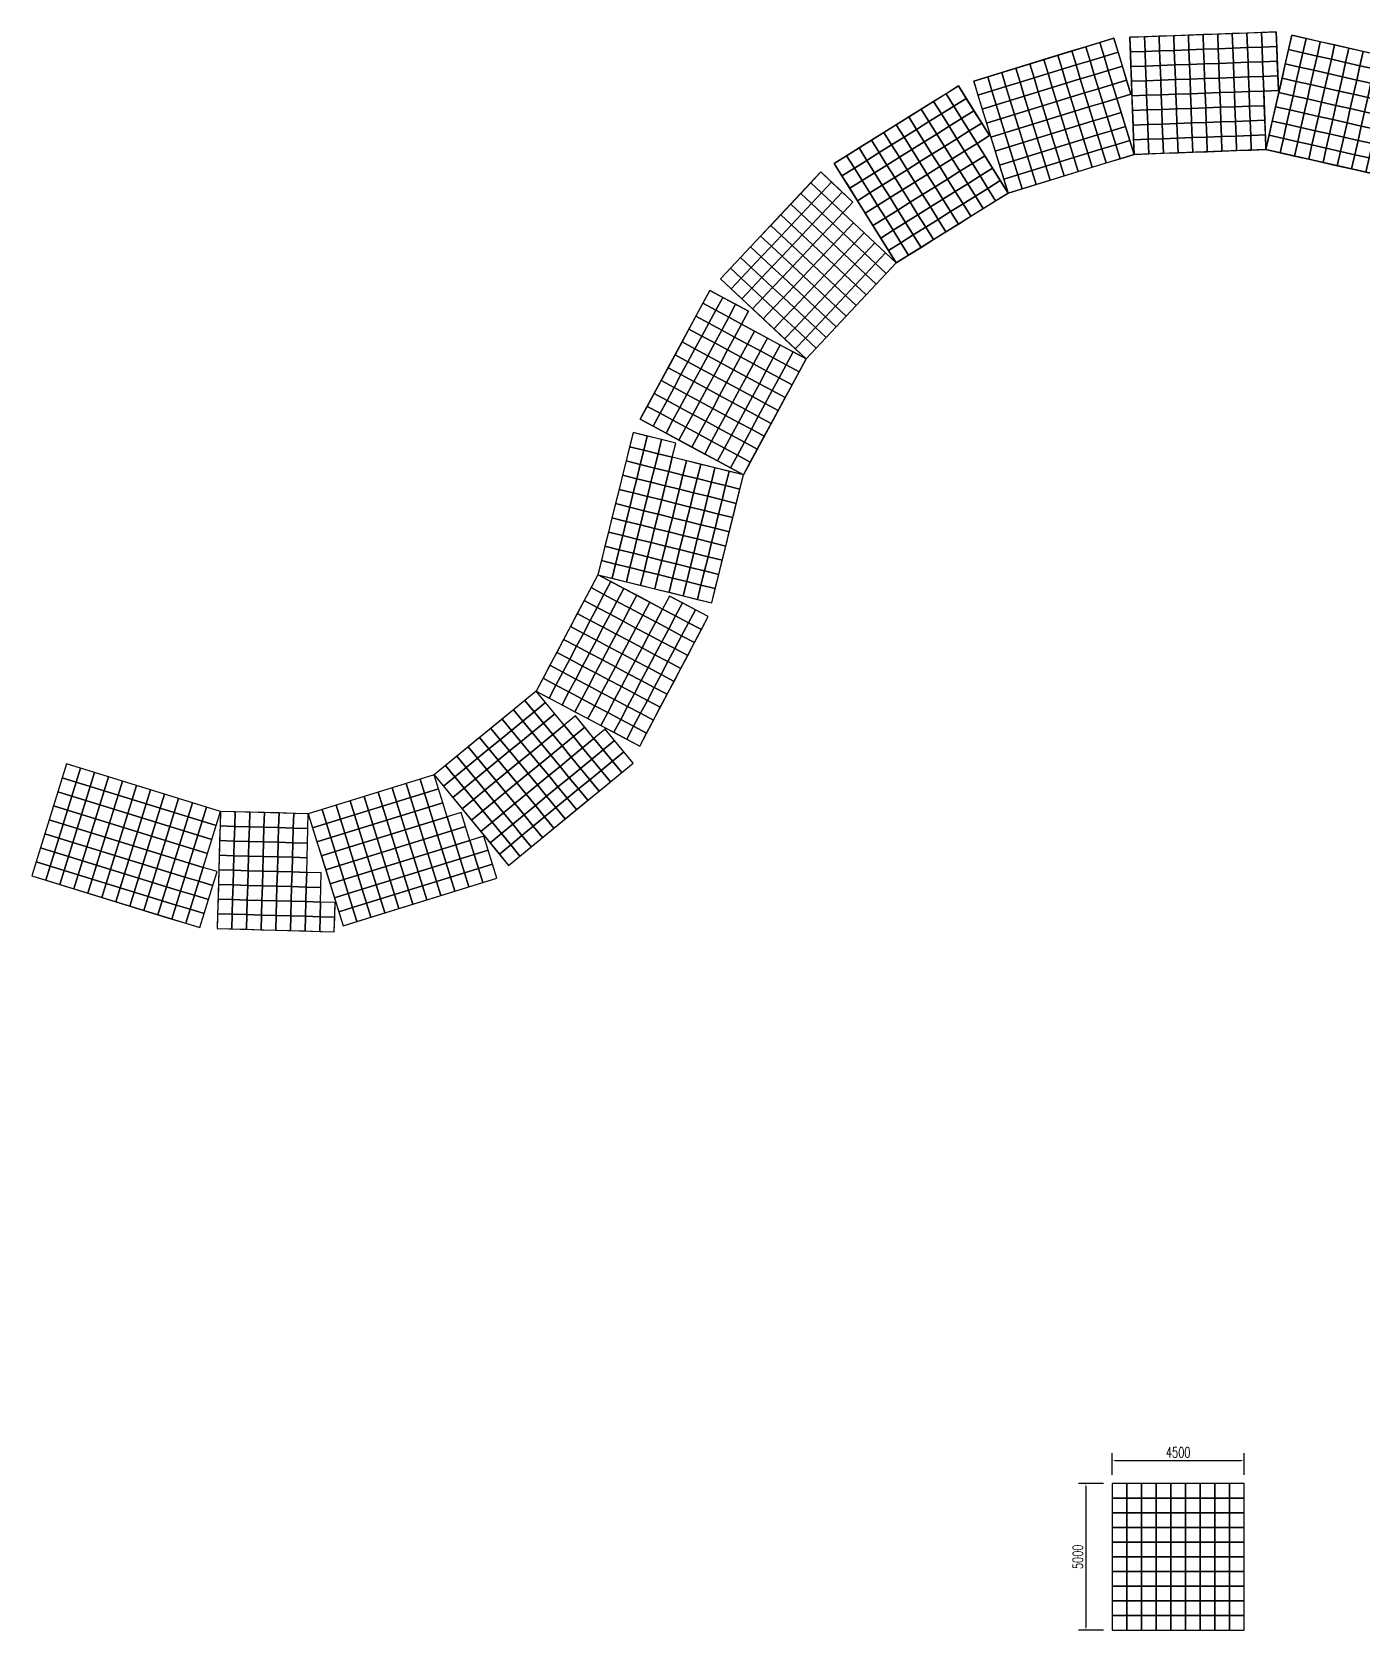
# Model space of a CAD drawing. Header units: millimetres. Extents: x -2430464 to 225692, y -180 to 1805330.
# Drawn here: x -1841060 to -1795663, y 816815 to 871375 of the extents above; entities that cross this region are included whole.
import ezdxf

# ---------------------------------------------------------------- set-up
doc = ezdxf.new("R2010")
doc.units = ezdxf.units.MM
doc.header["$LTSCALE"] = 1000
doc.layers.get('DEFPOINTS').update_dxf_attribs({"linetype": 'CONTINUOUS'})
doc.layers.add('W-FLOAT_BOWL浮筒', color=253, linetype='CONTINUOUS')
doc.layers.add('W-STEEL_FRAME钢架', color=3, linetype='CONTINUOUS')
doc.styles.add('STANDARD_T3', font='simplex.shx', dxfattribs={"width": 0.7, "bigfont": 'gbcbig.shx'})
doc.dimstyles.new('W&&100', dxfattribs={"dimtxt": 350, "dimasz": 100, "dimexe": 250, "dimexo": 300, "dimgap": 100, "dimtad": 1, "dimdec": 0, "dimzin": 0, "dimdsep": 46, "dimtxsty": 'STANDARD_T3', "dimcen": 0.09, "dimclrd": 1, "dimclre": 1, "dimclrt": 7, "dimazin": 2, "dimtfac": 1, "dimtdec": 0, "dimtix": 1, "dimtmove": 2, "dimatfit": 3, "dimfxl": 0, "dimtolj": 1, "dimtzin": 0, "dimarcsym": 0})

# ---------------------------------------------------------------- blocks, each defined once
blk = doc.blocks.new('*U995')
at = {"layer": 'W-FLOAT_BOWL浮筒'}
blk.add_lwpolyline([(-250, -250), (250, -250), (250, 250), (-250, 250)], close=True, dxfattribs=at)
blk = doc.blocks.new('*U996')
at = {"layer": 'W-FLOAT_BOWL浮筒', "color": 0, "linetype": 'ByBlock', "lineweight": -2, "transparency": 16777216}
for p in [(0, 3500), (500, 3500), (1000, 3500), (1500, 3500), (2000, 3500), (2500, 3500), (3000, 3500), (3500, 3500), (4000, 3500), (4500, 3500), (5000, 3500), (0, 3000), (0, 2500), (500, 3000), (500, 2500), (1000, 3000), (1000, 2500), (1500, 3000), (1500, 2500), (2000, 3000), (2000, 2500), (2500, 3000), (2500, 2500), (3000, 3000), (3000, 2500), (3500, 3000), (3500, 2500), (4000, 3000), (4000, 2500), (4500, 3000), (4500, 2500), (5000, 3000), (5000, 2500), (0, 2000), (500, 2000), (1000, 2000), (1500, 2000), (2000, 2000), (2500, 2000), (3000, 2000), (3500, 2000), (4000, 2000), (4500, 2000), (5000, 2000), (0, 1500), (500, 1500), (1000, 1500), (1500, 1500), (2000, 1500), (2500, 1500), (3000, 1500), (3500, 1500), (4000, 1500), (4500, 1500), (5000, 1500), (0, 1000), (500, 1000), (1000, 1000), (1500, 1000), (2000, 1000), (2500, 1000), (3000, 1000), (3500, 1000), (4000, 1000), (4500, 1000), (5000, 1000), (0, 500), (500, 500), (1000, 500), (1500, 500), (2000, 500), (2500, 500), (3000, 500), (3500, 500), (4000, 500), (4500, 500), (5000, 500), (0, 0), (500, 0), (1000, 0), (1500, 0), (2000, 0), (2500, 0), (3000, 0), (3500, 0), (4000, 0), (4500, 0), (5000, 0)]:
    blk.add_blockref('*U995', p, dxfattribs=at)
blk = doc.blocks.new('*U993')
at = {"layer": 'W-FLOAT_BOWL浮筒'}
blk.add_lwpolyline([(-250, -250), (250, -250), (250, 250), (-250, 250)], close=True, dxfattribs=at)
blk = doc.blocks.new('*U994')
at = {"layer": 'W-FLOAT_BOWL浮筒', "color": 0, "linetype": 'ByBlock', "lineweight": -2, "transparency": 16777216}
for p in [(0, 3500), (500, 3500), (1000, 3500), (1500, 3500), (2000, 3500), (2500, 3500), (0, 3000), (0, 2500), (500, 3000), (500, 2500), (1000, 3000), (1000, 2500), (1500, 3000), (1500, 2500), (2000, 3000), (2000, 2500), (2500, 3000), (2500, 2500), (0, 2000), (500, 2000), (1000, 2000), (1500, 2000), (2000, 2000), (2500, 2000), (0, 1500), (500, 1500), (1000, 1500), (1500, 1500), (2000, 1500), (2500, 1500), (0, 1000), (500, 1000), (1000, 1000), (1500, 1000), (2000, 1000), (2500, 1000), (0, 500), (500, 500), (1000, 500), (1500, 500), (2000, 500), (2500, 500), (0, 0), (500, 0), (1000, 0), (1500, 0), (2000, 0), (2500, 0)]:
    blk.add_blockref('*U993', p, dxfattribs=at)
blk = doc.blocks.new('*U991')
at = {"layer": 'W-FLOAT_BOWL浮筒'}
blk.add_lwpolyline([(-250, -250), (250, -250), (250, 250), (-250, 250)], close=True, dxfattribs=at)
blk = doc.blocks.new('*U992')
at = {"layer": 'W-FLOAT_BOWL浮筒', "color": 0, "linetype": 'ByBlock', "lineweight": -2, "transparency": 16777216}
for p in [(0, 3500), (500, 3500), (1000, 3500), (1500, 3500), (2000, 3500), (2500, 3500), (3000, 3500), (3500, 3500), (4000, 3500), (0, 3000), (0, 2500), (500, 3000), (500, 2500), (1000, 3000), (1000, 2500), (1500, 3000), (1500, 2500), (2000, 3000), (2000, 2500), (2500, 3000), (2500, 2500), (3000, 3000), (3000, 2500), (3500, 3000), (3500, 2500), (4000, 3000), (4000, 2500), (0, 2000), (500, 2000), (1000, 2000), (1500, 2000), (2000, 2000), (2500, 2000), (3000, 2000), (3500, 2000), (4000, 2000), (0, 1500), (500, 1500), (1000, 1500), (1500, 1500), (2000, 1500), (2500, 1500), (3000, 1500), (3500, 1500), (4000, 1500), (0, 1000), (500, 1000), (1000, 1000), (1500, 1000), (2000, 1000), (2500, 1000), (3000, 1000), (3500, 1000), (4000, 1000), (0, 500), (500, 500), (1000, 500), (1500, 500), (2000, 500), (2500, 500), (3000, 500), (3500, 500), (4000, 500), (0, 0), (500, 0), (1000, 0), (1500, 0), (2000, 0), (2500, 0), (3000, 0), (3500, 0), (4000, 0)]:
    blk.add_blockref('*U991', p, dxfattribs=at)
blk = doc.blocks.new('*U989')
at = {"layer": 'W-FLOAT_BOWL浮筒'}
blk.add_lwpolyline([(-250, -250), (250, -250), (250, 250), (-250, 250)], close=True, dxfattribs=at)
blk = doc.blocks.new('*U990')
at = {"layer": 'W-FLOAT_BOWL浮筒', "color": 0, "linetype": 'ByBlock', "lineweight": -2, "transparency": 16777216}
for p in [(0, 3500), (500, 3500), (1000, 3500), (1500, 3500), (2000, 3500), (2500, 3500), (3000, 3500), (3500, 3500), (4000, 3500), (0, 3000), (0, 2500), (500, 3000), (500, 2500), (1000, 3000), (1000, 2500), (1500, 3000), (1500, 2500), (2000, 3000), (2000, 2500), (2500, 3000), (2500, 2500), (3000, 3000), (3000, 2500), (3500, 3000), (3500, 2500), (4000, 3000), (4000, 2500), (0, 2000), (500, 2000), (1000, 2000), (1500, 2000), (2000, 2000), (2500, 2000), (3000, 2000), (3500, 2000), (4000, 2000), (0, 1500), (500, 1500), (1000, 1500), (1500, 1500), (2000, 1500), (2500, 1500), (3000, 1500), (3500, 1500), (4000, 1500), (0, 1000), (500, 1000), (1000, 1000), (1500, 1000), (2000, 1000), (2500, 1000), (3000, 1000), (3500, 1000), (4000, 1000), (0, 500), (500, 500), (1000, 500), (1500, 500), (2000, 500), (2500, 500), (3000, 500), (3500, 500), (4000, 500), (0, 0), (500, 0), (1000, 0), (1500, 0), (2000, 0), (2500, 0), (3000, 0), (3500, 0), (4000, 0)]:
    blk.add_blockref('*U989', p, dxfattribs=at)
blk = doc.blocks.new('*U987')
at = {"layer": 'W-FLOAT_BOWL浮筒'}
blk.add_lwpolyline([(-250, -250), (250, -250), (250, 250), (-250, 250)], close=True, dxfattribs=at)
blk = doc.blocks.new('*U988')
at = {"layer": 'W-FLOAT_BOWL浮筒', "color": 0, "linetype": 'ByBlock', "lineweight": -2, "transparency": 16777216}
for p in [(0, 3500), (500, 3500), (1000, 3500), (1500, 3500), (2000, 3500), (2500, 3500), (3000, 3500), (3500, 3500), (4000, 3500), (0, 3000), (0, 2500), (500, 3000), (500, 2500), (1000, 3000), (1000, 2500), (1500, 3000), (1500, 2500), (2000, 3000), (2000, 2500), (2500, 3000), (2500, 2500), (3000, 3000), (3000, 2500), (3500, 3000), (3500, 2500), (4000, 3000), (4000, 2500), (0, 2000), (500, 2000), (1000, 2000), (1500, 2000), (2000, 2000), (2500, 2000), (3000, 2000), (3500, 2000), (4000, 2000), (0, 1500), (500, 1500), (1000, 1500), (1500, 1500), (2000, 1500), (2500, 1500), (3000, 1500), (3500, 1500), (4000, 1500), (0, 1000), (500, 1000), (1000, 1000), (1500, 1000), (2000, 1000), (2500, 1000), (3000, 1000), (3500, 1000), (4000, 1000), (0, 500), (500, 500), (1000, 500), (1500, 500), (2000, 500), (2500, 500), (3000, 500), (3500, 500), (4000, 500), (0, 0), (500, 0), (1000, 0), (1500, 0), (2000, 0), (2500, 0), (3000, 0), (3500, 0), (4000, 0)]:
    blk.add_blockref('*U987', p, dxfattribs=at)
blk = doc.blocks.new('*U985')
at = {"layer": 'W-FLOAT_BOWL浮筒'}
blk.add_lwpolyline([(-250, -250), (250, -250), (250, 250), (-250, 250)], close=True, dxfattribs=at)
blk = doc.blocks.new('*U986')
at = {"layer": 'W-FLOAT_BOWL浮筒', "color": 0, "linetype": 'ByBlock', "lineweight": -2, "transparency": 16777216}
for p in [(0, 3500), (500, 3500), (1000, 3500), (1500, 3500), (2000, 3500), (2500, 3500), (3000, 3500), (3500, 3500), (4000, 3500), (0, 3000), (0, 2500), (500, 3000), (500, 2500), (1000, 3000), (1000, 2500), (1500, 3000), (1500, 2500), (2000, 3000), (2000, 2500), (2500, 3000), (2500, 2500), (3000, 3000), (3000, 2500), (3500, 3000), (3500, 2500), (4000, 3000), (4000, 2500), (0, 2000), (500, 2000), (1000, 2000), (1500, 2000), (2000, 2000), (2500, 2000), (3000, 2000), (3500, 2000), (4000, 2000), (0, 1500), (500, 1500), (1000, 1500), (1500, 1500), (2000, 1500), (2500, 1500), (3000, 1500), (3500, 1500), (4000, 1500), (0, 1000), (500, 1000), (1000, 1000), (1500, 1000), (2000, 1000), (2500, 1000), (3000, 1000), (3500, 1000), (4000, 1000), (0, 500), (500, 500), (1000, 500), (1500, 500), (2000, 500), (2500, 500), (3000, 500), (3500, 500), (4000, 500), (0, 0), (500, 0), (1000, 0), (1500, 0), (2000, 0), (2500, 0), (3000, 0), (3500, 0), (4000, 0)]:
    blk.add_blockref('*U985', p, dxfattribs=at)
blk = doc.blocks.new('*U981')
at = {"layer": 'W-FLOAT_BOWL浮筒'}
blk.add_lwpolyline([(-250, -250), (250, -250), (250, 250), (-250, 250)], close=True, dxfattribs=at)
blk = doc.blocks.new('*U982')
at = {"layer": 'W-FLOAT_BOWL浮筒', "color": 0, "linetype": 'ByBlock', "lineweight": -2, "transparency": 16777216}
for p in [(0, 3500), (500, 3500), (1000, 3500), (1500, 3500), (2000, 3500), (2500, 3500), (3000, 3500), (3500, 3500), (4000, 3500), (0, 3000), (0, 2500), (500, 3000), (500, 2500), (1000, 3000), (1000, 2500), (1500, 3000), (1500, 2500), (2000, 3000), (2000, 2500), (2500, 3000), (2500, 2500), (3000, 3000), (3000, 2500), (3500, 3000), (3500, 2500), (4000, 3000), (4000, 2500), (0, 2000), (500, 2000), (1000, 2000), (1500, 2000), (2000, 2000), (2500, 2000), (3000, 2000), (3500, 2000), (4000, 2000), (0, 1500), (500, 1500), (1000, 1500), (1500, 1500), (2000, 1500), (2500, 1500), (3000, 1500), (3500, 1500), (4000, 1500), (0, 1000), (500, 1000), (1000, 1000), (1500, 1000), (2000, 1000), (2500, 1000), (3000, 1000), (3500, 1000), (4000, 1000), (0, 500), (500, 500), (1000, 500), (1500, 500), (2000, 500), (2500, 500), (3000, 500), (3500, 500), (4000, 500), (0, 0), (500, 0), (1000, 0), (1500, 0), (2000, 0), (2500, 0), (3000, 0), (3500, 0), (4000, 0)]:
    blk.add_blockref('*U981', p, dxfattribs=at)
blk = doc.blocks.new('*U983')
at = {"layer": 'W-FLOAT_BOWL浮筒'}
blk.add_lwpolyline([(-250, -250), (250, -250), (250, 250), (-250, 250)], close=True, dxfattribs=at)
blk = doc.blocks.new('*U984')
at = {"layer": 'W-FLOAT_BOWL浮筒', "color": 0, "linetype": 'ByBlock', "lineweight": -2, "transparency": 16777216}
for p in [(0, 3500), (500, 3500), (1000, 3500), (1500, 3500), (2000, 3500), (2500, 3500), (3000, 3500), (3500, 3500), (4000, 3500), (0, 3000), (0, 2500), (500, 3000), (500, 2500), (1000, 3000), (1000, 2500), (1500, 3000), (1500, 2500), (2000, 3000), (2000, 2500), (2500, 3000), (2500, 2500), (3000, 3000), (3000, 2500), (3500, 3000), (3500, 2500), (4000, 3000), (4000, 2500), (0, 2000), (500, 2000), (1000, 2000), (1500, 2000), (2000, 2000), (2500, 2000), (3000, 2000), (3500, 2000), (4000, 2000), (0, 1500), (500, 1500), (1000, 1500), (1500, 1500), (2000, 1500), (2500, 1500), (3000, 1500), (3500, 1500), (4000, 1500), (0, 1000), (500, 1000), (1000, 1000), (1500, 1000), (2000, 1000), (2500, 1000), (3000, 1000), (3500, 1000), (4000, 1000), (0, 500), (500, 500), (1000, 500), (1500, 500), (2000, 500), (2500, 500), (3000, 500), (3500, 500), (4000, 500), (0, 0), (500, 0), (1000, 0), (1500, 0), (2000, 0), (2500, 0), (3000, 0), (3500, 0), (4000, 0)]:
    blk.add_blockref('*U983', p, dxfattribs=at)
blk = doc.blocks.new('*U979')
at = {"layer": 'W-FLOAT_BOWL浮筒'}
blk.add_lwpolyline([(-250, -250), (250, -250), (250, 250), (-250, 250)], close=True, dxfattribs=at)
blk = doc.blocks.new('*U980')
at = {"layer": 'W-FLOAT_BOWL浮筒', "color": 0, "linetype": 'ByBlock', "lineweight": -2, "transparency": 16777216}
for p in [(0, 3500), (500, 3500), (1000, 3500), (1500, 3500), (2000, 3500), (2500, 3500), (3000, 3500), (3500, 3500), (4000, 3500), (0, 3000), (0, 2500), (500, 3000), (500, 2500), (1000, 3000), (1000, 2500), (1500, 3000), (1500, 2500), (2000, 3000), (2000, 2500), (2500, 3000), (2500, 2500), (3000, 3000), (3000, 2500), (3500, 3000), (3500, 2500), (4000, 3000), (4000, 2500), (0, 2000), (500, 2000), (1000, 2000), (1500, 2000), (2000, 2000), (2500, 2000), (3000, 2000), (3500, 2000), (4000, 2000), (0, 1500), (500, 1500), (1000, 1500), (1500, 1500), (2000, 1500), (2500, 1500), (3000, 1500), (3500, 1500), (4000, 1500), (0, 1000), (500, 1000), (1000, 1000), (1500, 1000), (2000, 1000), (2500, 1000), (3000, 1000), (3500, 1000), (4000, 1000), (0, 500), (500, 500), (1000, 500), (1500, 500), (2000, 500), (2500, 500), (3000, 500), (3500, 500), (4000, 500), (0, 0), (500, 0), (1000, 0), (1500, 0), (2000, 0), (2500, 0), (3000, 0), (3500, 0), (4000, 0)]:
    blk.add_blockref('*U979', p, dxfattribs=at)
blk = doc.blocks.new('*U977')
at = {"layer": 'W-FLOAT_BOWL浮筒'}
blk.add_lwpolyline([(-250, -250), (250, -250), (250, 250), (-250, 250)], close=True, dxfattribs=at)
blk = doc.blocks.new('*U978')
at = {"layer": 'W-FLOAT_BOWL浮筒', "color": 0, "linetype": 'ByBlock', "lineweight": -2, "transparency": 16777216}
for p in [(0, 3500), (500, 3500), (1000, 3500), (1500, 3500), (2000, 3500), (2500, 3500), (3000, 3500), (3500, 3500), (4000, 3500), (0, 3000), (0, 2500), (500, 3000), (500, 2500), (1000, 3000), (1000, 2500), (1500, 3000), (1500, 2500), (2000, 3000), (2000, 2500), (2500, 3000), (2500, 2500), (3000, 3000), (3000, 2500), (3500, 3000), (3500, 2500), (4000, 3000), (4000, 2500), (0, 2000), (500, 2000), (1000, 2000), (1500, 2000), (2000, 2000), (2500, 2000), (3000, 2000), (3500, 2000), (4000, 2000), (0, 1500), (500, 1500), (1000, 1500), (1500, 1500), (2000, 1500), (2500, 1500), (3000, 1500), (3500, 1500), (4000, 1500), (0, 1000), (500, 1000), (1000, 1000), (1500, 1000), (2000, 1000), (2500, 1000), (3000, 1000), (3500, 1000), (4000, 1000), (0, 500), (500, 500), (1000, 500), (1500, 500), (2000, 500), (2500, 500), (3000, 500), (3500, 500), (4000, 500), (0, 0), (500, 0), (1000, 0), (1500, 0), (2000, 0), (2500, 0), (3000, 0), (3500, 0), (4000, 0)]:
    blk.add_blockref('*U977', p, dxfattribs=at)
blk = doc.blocks.new('*U975')
at = {"layer": 'W-FLOAT_BOWL浮筒'}
blk.add_lwpolyline([(-250, -250), (250, -250), (250, 250), (-250, 250)], close=True, dxfattribs=at)
blk = doc.blocks.new('*U976')
at = {"layer": 'W-FLOAT_BOWL浮筒', "color": 0, "linetype": 'ByBlock', "lineweight": -2, "transparency": 16777216}
for p in [(0, 3500), (500, 3500), (1000, 3500), (1500, 3500), (2000, 3500), (2500, 3500), (3000, 3500), (3500, 3500), (4000, 3500), (0, 3000), (0, 2500), (500, 3000), (500, 2500), (1000, 3000), (1000, 2500), (1500, 3000), (1500, 2500), (2000, 3000), (2000, 2500), (2500, 3000), (2500, 2500), (3000, 3000), (3000, 2500), (3500, 3000), (3500, 2500), (4000, 3000), (4000, 2500), (0, 2000), (500, 2000), (1000, 2000), (1500, 2000), (2000, 2000), (2500, 2000), (3000, 2000), (3500, 2000), (4000, 2000), (0, 1500), (500, 1500), (1000, 1500), (1500, 1500), (2000, 1500), (2500, 1500), (3000, 1500), (3500, 1500), (4000, 1500), (0, 1000), (500, 1000), (1000, 1000), (1500, 1000), (2000, 1000), (2500, 1000), (3000, 1000), (3500, 1000), (4000, 1000), (0, 500), (500, 500), (1000, 500), (1500, 500), (2000, 500), (2500, 500), (3000, 500), (3500, 500), (4000, 500), (0, 0), (500, 0), (1000, 0), (1500, 0), (2000, 0), (2500, 0), (3000, 0), (3500, 0), (4000, 0)]:
    blk.add_blockref('*U975', p, dxfattribs=at)
blk = doc.blocks.new('*U971')
at = {"layer": 'W-FLOAT_BOWL浮筒'}
blk.add_lwpolyline([(-250, -250), (250, -250), (250, 250), (-250, 250)], close=True, dxfattribs=at)
blk = doc.blocks.new('*U972')
at = {"layer": 'W-FLOAT_BOWL浮筒', "color": 0, "linetype": 'ByBlock', "lineweight": -2, "transparency": 16777216}
for p in [(0, 3500), (500, 3500), (1000, 3500), (1500, 3500), (2000, 3500), (2500, 3500), (3000, 3500), (3500, 3500), (4000, 3500), (0, 3000), (0, 2500), (500, 3000), (500, 2500), (1000, 3000), (1000, 2500), (1500, 3000), (1500, 2500), (2000, 3000), (2000, 2500), (2500, 3000), (2500, 2500), (3000, 3000), (3000, 2500), (3500, 3000), (3500, 2500), (4000, 3000), (4000, 2500), (0, 2000), (500, 2000), (1000, 2000), (1500, 2000), (2000, 2000), (2500, 2000), (3000, 2000), (3500, 2000), (4000, 2000), (0, 1500), (500, 1500), (1000, 1500), (1500, 1500), (2000, 1500), (2500, 1500), (3000, 1500), (3500, 1500), (4000, 1500), (0, 1000), (500, 1000), (1000, 1000), (1500, 1000), (2000, 1000), (2500, 1000), (3000, 1000), (3500, 1000), (4000, 1000), (0, 500), (500, 500), (1000, 500), (1500, 500), (2000, 500), (2500, 500), (3000, 500), (3500, 500), (4000, 500), (0, 0), (500, 0), (1000, 0), (1500, 0), (2000, 0), (2500, 0), (3000, 0), (3500, 0), (4000, 0)]:
    blk.add_blockref('*U971', p, dxfattribs=at)
blk = doc.blocks.new('*D997')
at = {"layer": 'DEFPOINTS', "color": 0, "transparency": 16777216}
for p in [(-1799687, 822604), (-1804187, 821815), (-1799687, 821815)]:
    blk.add_point(p, dxfattribs=at)
at = {"layer": 'W-STEEL_FRAME钢架', "color": 1, "lineweight": -2, "transparency": 16777216}
for p, q in [((-1804187, 822115), (-1804187, 822854)), ((-1799687, 822115), (-1799687, 822854)), ((-1804087, 822604), (-1799787, 822604))]:
    blk.add_line(p, q, dxfattribs=at)
at = {"layer": 'W-STEEL_FRAME钢架', "color": 1, "transparency": 16777216}
for points in [[(-1804087, 822621), (-1804087, 822588), (-1804187, 822604)], [(-1799787, 822621), (-1799787, 822588), (-1799687, 822604)]]:
    blk.add_solid(points, dxfattribs=at)
at = {"layer": 'W-STEEL_FRAME钢架', "color": 7, "transparency": 16777216, "insert": (-1801937, 822879), "char_height": 350, "attachment_point": 5, "style": 'STANDARD_T3'}
blk.add_mtext('\\A1;4500', dxfattribs=at)
blk = doc.blocks.new('*D998')
at = {"layer": 'DEFPOINTS', "color": 0, "transparency": 16777216}
for p in [(-1804187, 821815), (-1805089, 816815), (-1804187, 816815)]:
    blk.add_point(p, dxfattribs=at)
at = {"layer": 'W-STEEL_FRAME钢架', "color": 1, "lineweight": -2, "transparency": 16777216}
for p, q in [((-1804487, 821815), (-1805339, 821815)), ((-1805089, 821715), (-1805089, 816915)), ((-1804487, 816815), (-1805339, 816815))]:
    blk.add_line(p, q, dxfattribs=at)
at = {"layer": 'W-STEEL_FRAME钢架', "color": 1, "transparency": 16777216}
for points in [[(-1805105, 821715), (-1805072, 821715), (-1805089, 821815)], [(-1805105, 816915), (-1805072, 816915), (-1805089, 816815)]]:
    blk.add_solid(points, dxfattribs=at)
at = {"layer": 'W-STEEL_FRAME钢架', "color": 7, "transparency": 16777216, "insert": (-1805364, 819315), "char_height": 350, "attachment_point": 5, "rotation": 90, "style": 'STANDARD_T3'}
blk.add_mtext('\\A1;5000', dxfattribs=at)
blk = doc.blocks.new('*U1003')
at = {"layer": 'W-FLOAT_BOWL浮筒'}
blk.add_lwpolyline([(-250, -250), (250, -250), (250, 250), (-250, 250)], close=True, dxfattribs=at)
blk = doc.blocks.new('*U1004')
at = {"layer": 'W-FLOAT_BOWL浮筒', "color": 0, "linetype": 'ByBlock', "lineweight": -2, "transparency": 16777216}
for p in [(0, 4500), (500, 4500), (1000, 4500), (1500, 4500), (2000, 4500), (2500, 4500), (3000, 4500), (3500, 4500), (4000, 4500), (0, 4000), (500, 4000), (1000, 4000), (1500, 4000), (2000, 4000), (2500, 4000), (3000, 4000), (3500, 4000), (4000, 4000), (0, 3500), (500, 3500), (1000, 3500), (1500, 3500), (2000, 3500), (2500, 3500), (3000, 3500), (3500, 3500), (4000, 3500), (0, 3000), (0, 2500), (500, 3000), (500, 2500), (1000, 3000), (1000, 2500), (1500, 3000), (1500, 2500), (2000, 3000), (2000, 2500), (2500, 3000), (2500, 2500), (3000, 3000), (3000, 2500), (3500, 3000), (3500, 2500), (4000, 3000), (4000, 2500), (0, 2000), (500, 2000), (1000, 2000), (1500, 2000), (2000, 2000), (2500, 2000), (3000, 2000), (3500, 2000), (4000, 2000), (0, 1500), (500, 1500), (1000, 1500), (1500, 1500), (2000, 1500), (2500, 1500), (3000, 1500), (3500, 1500), (4000, 1500), (0, 1000), (500, 1000), (1000, 1000), (1500, 1000), (2000, 1000), (2500, 1000), (3000, 1000), (3500, 1000), (4000, 1000), (0, 500), (500, 500), (1000, 500), (1500, 500), (2000, 500), (2500, 500), (3000, 500), (3500, 500), (4000, 500), (0, 0), (500, 0), (1000, 0), (1500, 0), (2000, 0), (2500, 0), (3000, 0), (3500, 0), (4000, 0)]:
    blk.add_blockref('*U1003', p, dxfattribs=at)

msp = doc.modelspace()

# ---------------------------------------------------------------- linework, layer by layer
at = {"layer": 'W-FLOAT_BOWL浮筒'}
for points in [[(-1799073.11, 870857.56), (-1798573.44, 870875.79), (-1798591.67, 871375.46), (-1799091.34, 871357.23)], [(-1804469.2, 870541.81), (-1803991.2, 870688.49), (-1804137.87, 871166.49), (-1804615.88, 871019.82)], [(-1799054.88, 870357.89), (-1798555.21, 870376.12), (-1798573.44, 870875.79), (-1799073.11, 870857.56)], [(-1804322.53, 870063.81), (-1803844.53, 870210.49), (-1803991.2, 870688.49), (-1804469.2, 870541.81)], [(-1799036.64, 869858.22), (-1798536.98, 869876.46), (-1798555.21, 870376.12), (-1799054.88, 870357.89)], [(-1804175.86, 869585.81), (-1803697.85, 869732.48), (-1803844.53, 870210.49), (-1804322.53, 870063.81)], [(-1804029.18, 869107.81), (-1803551.18, 869254.48), (-1803697.85, 869732.48), (-1804175.86, 869585.81)], [(-1799018.41, 869358.56), (-1798518.74, 869376.79), (-1798536.98, 869876.46), (-1799036.64, 869858.22)], [(-1809598.21, 868844.54), (-1809174.09, 869109.35), (-1809438.9, 869533.47), (-1809863.02, 869268.66)], [(-1809333.39, 868420.43), (-1808909.28, 868685.24), (-1809174.09, 869109.35), (-1809598.21, 868844.54)], [(-1809068.58, 867996.31), (-1808644.46, 868261.12), (-1808909.28, 868685.24), (-1809333.39, 868420.43)], [(-1808803.77, 867572.19), (-1808379.65, 867837.01), (-1808644.46, 868261.12), (-1809068.58, 867996.31)], [(-1814113.61, 865887.63), (-1813771.43, 866252.21), (-1814136.01, 866594.38), (-1814478.18, 866229.8)], [(-1813749.03, 865545.45), (-1813406.85, 865910.03), (-1813771.43, 866252.21), (-1814113.61, 865887.63)], [(-1813384.45, 865203.28), (-1813042.28, 865567.86), (-1813406.85, 865910.03), (-1813749.03, 865545.45)], [(-1817720.42, 861874.91), (-1817482.74, 862314.81), (-1817922.64, 862552.48), (-1818160.32, 862112.58)], [(-1817280.52, 861637.24), (-1817042.84, 862077.14), (-1817482.74, 862314.81), (-1817720.42, 861874.91)], [(-1816840.62, 861399.57), (-1816602.94, 861839.47), (-1817042.84, 862077.14), (-1817280.52, 861637.24)], [(-1820177.67, 857092.9), (-1820057.56, 857578.26), (-1820542.92, 857698.37), (-1820663.03, 857213.01)], [(-1819692.31, 856972.79), (-1819572.2, 857458.15), (-1820057.56, 857578.26), (-1820177.67, 857092.9)], [(-1819206.96, 856852.67), (-1819086.84, 857338.03), (-1819572.2, 857458.15), (-1819692.31, 856972.79)], [(-1819093.31, 851439.94), (-1818859.17, 851881.73), (-1819300.96, 852115.87), (-1819535.1, 851674.08)], [(-1818651.52, 851205.8), (-1818417.38, 851647.59), (-1818859.17, 851881.73), (-1819093.31, 851439.94)], [(-1818209.74, 850971.65), (-1817975.59, 851413.44), (-1818417.38, 851647.59), (-1818651.52, 851205.8)], [(-1822582.12, 847323.01), (-1822195.7, 847640.31), (-1822513, 848026.73), (-1822899.42, 847709.43)], [(-1822264.82, 846936.59), (-1821878.4, 847253.89), (-1822195.7, 847640.31), (-1822582.12, 847323.01)], [(-1821561.1, 846867.47), (-1821174.68, 847184.77), (-1821491.98, 847571.19), (-1821878.4, 847253.89)], [(-1821947.52, 846550.16), (-1821561.1, 846867.47), (-1821878.4, 847253.89), (-1822264.82, 846936.59)], [(-1821630.22, 846163.74), (-1821243.8, 846481.05), (-1821561.1, 846867.47), (-1821947.52, 846550.16)], [(-1821243.8, 846481.05), (-1820857.38, 846798.35), (-1821174.68, 847184.77), (-1821561.1, 846867.47)], [(-1820926.5, 846094.62), (-1820540.08, 846411.93), (-1820857.38, 846798.35), (-1821243.8, 846481.05)], [(-1821312.92, 845777.32), (-1820926.5, 846094.62), (-1821243.8, 846481.05), (-1821630.22, 846163.74)], [(-1826737.37, 844102.53), (-1826259.76, 844250.46), (-1826407.69, 844728.07), (-1826885.31, 844580.14)], [(-1826589.44, 843624.91), (-1826111.83, 843772.85), (-1826259.76, 844250.46), (-1826737.37, 844102.53)], [(-1826441.51, 843147.3), (-1825963.89, 843295.23), (-1826111.83, 843772.85), (-1826589.44, 843624.91)], [(-1825963.89, 843295.23), (-1825486.28, 843443.16), (-1825634.21, 843920.78), (-1826111.83, 843772.85)], [(-1826293.57, 842669.68), (-1825815.96, 842817.62), (-1825963.89, 843295.23), (-1826441.51, 843147.3)], [(-1825815.96, 842817.62), (-1825338.34, 842965.55), (-1825486.28, 843443.16), (-1825963.89, 843295.23)], [(-1825668.03, 842340), (-1825190.41, 842487.94), (-1825338.34, 842965.55), (-1825815.96, 842817.62)], [(-1835362.33, 842376.64), (-1834884.48, 842229.47), (-1834737.31, 842707.32), (-1835215.16, 842854.49)], [(-1831697.89, 842182.56), (-1831198.09, 842168.51), (-1831184.04, 842668.31), (-1831683.84, 842682.36)], [(-1826145.64, 842192.07), (-1825668.03, 842340), (-1825815.96, 842817.62), (-1826293.57, 842669.68)], [(-1835656.68, 841420.95), (-1835178.83, 841273.77), (-1835031.66, 841751.62), (-1835509.51, 841898.79)], [(-1835509.51, 841898.79), (-1835031.66, 841751.62), (-1834884.48, 842229.47), (-1835362.33, 842376.64)], [(-1831711.94, 841682.75), (-1831212.14, 841668.7), (-1831198.09, 842168.51), (-1831697.89, 842182.56)], [(-1835803.86, 840943.1), (-1835326.01, 840795.92), (-1835178.83, 841273.77), (-1835656.68, 841420.95)], [(-1831725.99, 841182.95), (-1831226.19, 841168.9), (-1831212.14, 841668.7), (-1831711.94, 841682.75)], [(-1831226.19, 841168.9), (-1830726.38, 841154.85), (-1830712.33, 841654.65), (-1831212.14, 841668.7)], [(-1831740.04, 840683.15), (-1831240.24, 840669.1), (-1831226.19, 841168.9), (-1831725.99, 841182.95)], [(-1831240.24, 840669.1), (-1830740.44, 840655.05), (-1830726.38, 841154.85), (-1831226.19, 841168.9)]]:
    msp.add_lwpolyline(points, close=True, dxfattribs=at)
at = {"layer": 'W-STEEL_FRAME钢架'}
for points in [[(-1816780.16, 856252.11), (-1820299.36, 858153.48), (-1817922.64, 862552.48), (-1816602.94, 861839.47), (-1816840.62, 861399.57), (-1814641.12, 860211.21), (-1817557.74, 862948.59), (-1814136.01, 866594.38), (-1813042.28, 865567.86), (-1813384.45, 865203.28), (-1811561.56, 863492.41), (-1813680.06, 866885.34), (-1809438.9, 869533.47), (-1808379.65, 867837.01), (-1808803.77, 867572.19), (-1807744.52, 865875.73), (-1808917.9, 869699.76), (-1804137.87, 871166.49), (-1803551.18, 869254.48), (-1804029.18, 869107.81), (-1803442.49, 867195.79), (-1803588.35, 871193.13), (-1798591.67, 871375.46), (-1798518.74, 869376.79), (-1799018.41, 869358.56), (-1798945.48, 867359.99), (-1798063.44, 871261.43), (-1793186.53, 870158.85)], [(-1794556.28, 866367.57), (-1798945.51, 867359.88), (-1803442.49, 867195.79), (-1807744.52, 865875.73), (-1811561.56, 863492.41), (-1814641.12, 860211.21), (-1816780.16, 856252.11)], [(-1839882.79, 846384.82), (-1841060.19, 842562.03), (-1835326.01, 840795.92), (-1834737.31, 842707.32), (-1835215.16, 842854.49), (-1834626.45, 844765.89), (-1834738.85, 840767.47), (-1830740.44, 840655.05), (-1830712.33, 841654.65), (-1831212.14, 841668.7), (-1831184.04, 842668.31), (-1831683.84, 842682.36), (-1831627.64, 844681.59), (-1830444.17, 840860.67), (-1825190.41, 842487.94), (-1825634.21, 843920.78), (-1826111.83, 843772.85), (-1826407.69, 844728.07), (-1826885.31, 844580.14), (-1827329.11, 846012.98), (-1824790.7, 842921.62), (-1820540.08, 846411.93), (-1821491.98, 847571.19), (-1821878.4, 847253.89), (-1822513, 848026.73), (-1822899.42, 847709.43), (-1823851.32, 848868.68), (-1820317.01, 846995.55), (-1817975.59, 851413.44), (-1819300.96, 852115.87), (-1819535.1, 851674.08), (-1821744.05, 852844.79), (-1817861.18, 851883.88), (-1816780.16, 856252.11), (-1819206.96, 856852.67), (-1819086.84, 857338.03), (-1820542.92, 857698.37), (-1821744.05, 852844.79), (-1823851.32, 848868.69), (-1827329.11, 846012.99), (-1831627.64, 844681.59), (-1834626.45, 844765.89), (-1839882.79, 846384.82)]]:
    msp.add_lwpolyline(points, dxfattribs=at)
msp.add_lwpolyline([(-1804186.8, 816814.72), (-1799686.8, 816814.72), (-1799686.8, 821814.72), (-1804186.8, 821814.72)], close=True, dxfattribs=at)

# ---------------------------------------------------------------- block references
at = {"layer": 'W-FLOAT_BOWL浮筒'}
for name, p, rotation in [('*U976', (-1803201.77, 867454.74), 2.08974089717127), ('*U978', (-1807578.85, 866188.07), 17.0584586660172), ('*U972', (-1798646.53, 867548.61), 347.2606808599978), ('*U980', (-1811481.9, 863836.88), 31.9801826668181), ('*U984', (-1814652.32, 860564.58), 46.8157604654435), ('*U982', (-1816881.28, 856590.89), 61.61825731773619), ('*U986', (-1818043.8, 852186.62), 76.1001080199862), ('*U988', (-1820420.83, 847333.52), 62.07709277422136), ('*U990', (-1824756.14, 843273.48), 39.39036597467854), ('*U996', (-1840747.68, 842727.36), 342.8813831084354), ('*U992', (-1830279.33, 841173.44), 17.20950996466648), ('*U994', (-1834481.93, 841010.34), 358.3897591678137)]:
    msp.add_blockref(name, p, dxfattribs=dict(at, rotation=rotation))
msp.add_blockref('*U1004', (-1803936.8, 817064.72), dxfattribs=at)

# ---------------------------------------------------------------- dimensions: what is measured, and where the dimension line sits
at = {"layer": 'W-STEEL_FRAME钢架'}
dim = msp.add_linear_dim(base=(-1799686.8, 822604.22), p1=(-1804186.8, 821814.72), p2=(-1799686.8, 821814.72), dimstyle='W&&100', dxfattribs=at)
dim.commit()
dim.dimension.update_dxf_attribs({"geometry": '*D997', "text_midpoint": (-1801936.8, 822879.22)})
dim = msp.add_linear_dim(base=(-1805088.8, 816814.72), p1=(-1804186.8, 821814.72), p2=(-1804186.8, 816814.72), angle=90, dimstyle='W&&100', dxfattribs=at)
dim.commit()
dim.dimension.update_dxf_attribs({"geometry": '*D998', "text_midpoint": (-1805363.8, 819314.72)})

doc.saveas('drawing.dxf')
